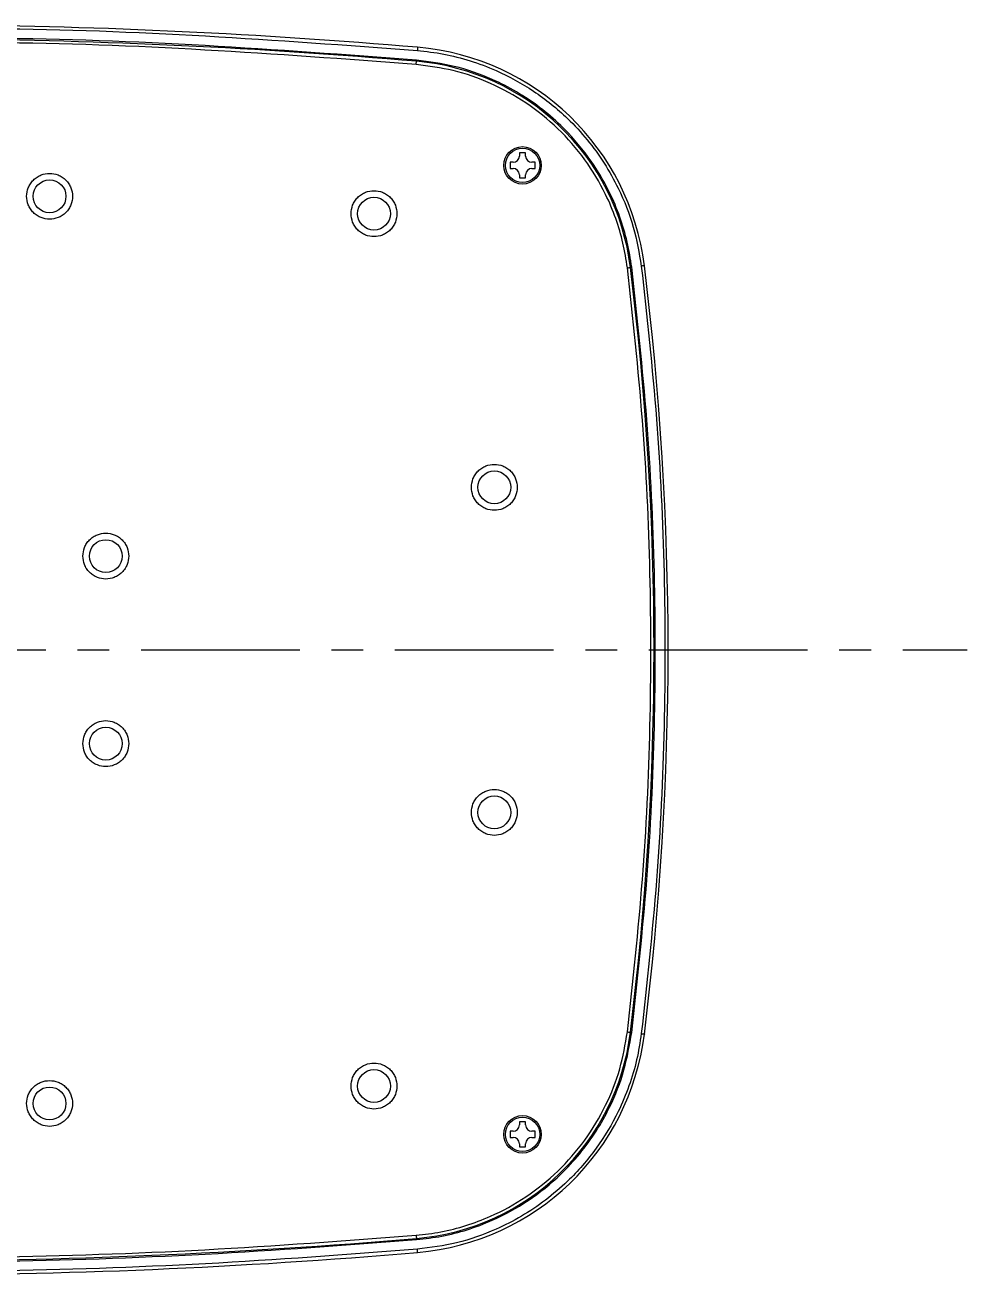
# Model space of a CAD drawing. Header units: millimetres. Extents: x 6110 to 6704, y -2661 to -1821.
# Drawn here: x 6313.47 to 6351.16, y -2022.38 to -1972.39 of the extents above; entities that cross this region are included whole.
import ezdxf

# ---------------------------------------------------------------- set-up
doc = ezdxf.new("R2010")
doc.units = ezdxf.units.MM
doc.header["$LTSCALE"] = 0.1
doc.linetypes.add('CENTERX2', pattern=[101.6, 63.5, -12.7, 12.7, -12.7])
doc.layers.get('0').update_dxf_attribs({"lineweight": 15})
doc.layers.add('CENTER', color=1, linetype='CENTERX2')

msp = doc.modelspace()

# ---------------------------------------------------------------- linework, layer by layer
at = {"linetype": 'Continuous', "lineweight": 25}
for p, q in [((6333.5013, -1977.5071), (6333.2513, -1977.5071)), ((6333.2513, -1977.5071), (6333.2513, -1977.6321)), ((6333.5013, -1977.6321), (6333.5013, -1977.5071)), ((6333.0013, -1977.8821), (6332.8763, -1977.8821)), ((6332.8763, -1977.8821), (6332.8763, -1978.1321)), ((6333.8763, -1977.8821), (6333.7513, -1977.8821)), ((6333.8763, -1978.1321), (6333.8763, -1977.8821)), ((6332.8763, -1978.1321), (6333.0013, -1978.1321)), ((6333.2513, -1978.3821), (6333.2513, -1978.5071)), ((6333.2513, -1978.5071), (6333.5013, -1978.5071)), ((6333.5013, -1978.5071), (6333.5013, -1978.3821)), ((6333.7513, -1978.1321), (6333.8763, -1978.1321)), ((6333.5013, -2016.2571), (6333.2513, -2016.2571)), ((6333.2513, -2016.2571), (6333.2513, -2016.3821)), ((6333.5013, -2016.3821), (6333.5013, -2016.2571)), ((6333.0013, -2016.6321), (6332.8763, -2016.6321)), ((6332.8763, -2016.6321), (6332.8763, -2016.8821)), ((6332.8763, -2016.8821), (6333.0013, -2016.8821)), ((6333.8763, -2016.6321), (6333.7513, -2016.6321)), ((6333.7513, -2016.8821), (6333.8763, -2016.8821)), ((6333.8763, -2016.8821), (6333.8763, -2016.6321)), ((6333.2513, -2017.1321), (6333.2513, -2017.2571)), ((6333.2513, -2017.2571), (6333.5013, -2017.2571)), ((6333.5013, -2017.2571), (6333.5013, -2017.1321))]:
    msp.add_line(p, q, dxfattribs=at)
at = {"linetype": 'Continuous', "lineweight": 25, "flags": 128}
for points in [[(6329.179, -1973.2849), (6329.1788, -1973.2873), (6329.1782, -1973.2944), (6329.1772, -1973.3059), (6329.1759, -1973.3214), (6329.1743, -1973.3403), (6329.1725, -1973.3618), (6329.1705, -1973.3852), (6329.1684, -1973.4095)], [(6329.1206, -1973.9699), (6329.1227, -1973.9456), (6329.1247, -1973.9223), (6329.1265, -1973.9007), (6329.1282, -1973.8819), (6329.1295, -1973.8664), (6329.1304, -1973.8549), (6329.131, -1973.8478), (6329.1313, -1973.8454)], [(6329.1355, -1973.7956), (6329.1347, -1973.8053), (6329.1339, -1973.8146), (6329.1331, -1973.8232), (6329.1325, -1973.8308), (6329.132, -1973.837), (6329.1316, -1973.8416), (6329.1313, -1973.8444), (6329.1313, -1973.8454)], [(6338.2541, -1982.0198), (6338.2517, -1982.0201), (6338.2447, -1982.021), (6338.2332, -1982.0224), (6338.2178, -1982.0243), (6338.199, -1982.0266), (6338.1775, -1982.0293), (6338.1543, -1982.0322), (6338.1301, -1982.0352)], [(6337.5718, -1982.1043), (6337.596, -1982.1013), (6337.6193, -1982.0984), (6337.6408, -1982.0958), (6337.6595, -1982.0934), (6337.675, -1982.0915), (6337.6864, -1982.0901), (6337.6935, -1982.0892), (6337.6959, -1982.0889)], [(6337.7455, -1982.0828), (6337.7358, -1982.084), (6337.7265, -1982.0851), (6337.7179, -1982.0862), (6337.7104, -1982.0871), (6337.7042, -1982.0879), (6337.6997, -1982.0885), (6337.6968, -1982.0888), (6337.6959, -1982.0889)], [(6337.5718, -2012.6598), (6337.596, -2012.6628), (6337.6193, -2012.6657), (6337.6408, -2012.6684), (6337.6595, -2012.6707), (6337.675, -2012.6726), (6337.6864, -2012.674), (6337.6935, -2012.6749), (6337.6959, -2012.6752)], [(6337.7455, -2012.6814), (6337.7358, -2012.6802), (6337.7265, -2012.679), (6337.7179, -2012.678), (6337.7104, -2012.677), (6337.7042, -2012.6763), (6337.6997, -2012.6757), (6337.6968, -2012.6753), (6337.6959, -2012.6752)], [(6338.1301, -2012.729), (6338.1543, -2012.732), (6338.1775, -2012.7349), (6338.199, -2012.7375), (6338.2178, -2012.7399), (6338.2332, -2012.7418), (6338.2447, -2012.7432), (6338.2517, -2012.7441), (6338.2541, -2012.7443)], [(6329.1206, -2020.7942), (6329.1227, -2020.8185), (6329.1247, -2020.8419), (6329.1265, -2020.8634), (6329.1282, -2020.8823), (6329.1295, -2020.8978), (6329.1304, -2020.9093), (6329.131, -2020.9164), (6329.1313, -2020.9188)], [(6329.1355, -2020.9686), (6329.1347, -2020.9589), (6329.1339, -2020.9495), (6329.1331, -2020.9409), (6329.1325, -2020.9334), (6329.132, -2020.9272), (6329.1316, -2020.9226), (6329.1313, -2020.9197), (6329.1313, -2020.9188)], [(6329.179, -2021.4792), (6329.1788, -2021.4769), (6329.1782, -2021.4698), (6329.1772, -2021.4583), (6329.1759, -2021.4428), (6329.1743, -2021.4239), (6329.1725, -2021.4024), (6329.1705, -2021.379), (6329.1684, -2021.3547)]]:
    msp.add_lwpolyline(points, dxfattribs=at)
at = {"linetype": 'Continuous', "lineweight": 25}
for centre, radius in [((6333.3763, -1978.0071), 0.75), ((6333.3763, -1978.0071), 0.6875), ((6314.4517, -1979.2439), 0.6561), ((6327.4331, -1979.9385), 0.6561), ((6332.2479, -1990.8821), 0.6561), ((6316.7017, -1993.6321), 0.6561), ((6316.7017, -2001.1321), 0.6561), ((6332.2479, -2003.8821), 0.6561), ((6327.4331, -2014.8256), 0.6561), ((6314.4517, -2015.5202), 0.6561), ((6333.3763, -2016.7571), 0.75), ((6333.3763, -2016.7571), 0.6875)]:
    msp.add_circle(centre, radius, dxfattribs=at)
for centre, radius, start, end in [((6307.9517, -2222.3821), 250, 85.129194, 89.458547), ((6307.9517, -2222.3821), 249.4375, 85.129194, 89.457326), ((6328.3299, -1983.2488), 10, 7.05939, 85.12919), ((6328.3299, -1983.2488), 9.4375, 7.05939, 85.12919), ((6333.0013, -1977.6321), 0.25, 270, 0), ((6333.7513, -1977.6321), 0.25, 180, 270), ((6333.0013, -1978.3821), 0.25, 0, 90), ((6333.7513, -1978.3821), 0.25, 90, 180), ((6214.2017, -1997.3821), 125, 352.940608, 7.059392), ((6214.2017, -1997.3821), 124.4375, 352.940608, 7.059392), ((6328.3299, -2011.5154), 9.4375, 274.87081, 352.94061), ((6328.3299, -2011.5154), 10, 274.87081, 352.94061), ((6333.0013, -2016.3821), 0.25, 270, 0), ((6333.7513, -2016.3821), 0.25, 180, 270), ((6333.0013, -2017.1321), 0.25, 0, 90), ((6333.7513, -2017.1321), 0.25, 90, 180), ((6307.9517, -1772.3821), 249.4375, 265.129194, 274.870806), ((6307.9517, -1772.3821), 250, 265.129194, 274.870806)]:
    msp.add_arc(centre, radius, start, end, dxfattribs=at)
for points, knots in [([(6310.3142, -1972.5432), (6310.9432, -1972.5415), (6314.4038, -1972.5326), (6320.6953, -1972.7845), (6326.3438, -1973.2011), (6329.1684, -1973.4095)], [0, 0, 0, 0, 0.0999513, 0.5499095, 1, 1, 1, 1]), ([(6329.1355, -1973.7956), (6326.3153, -1973.5875), (6320.6756, -1973.1716), (6314.395, -1972.9201), (6310.941, -1972.929), (6310.3142, -1972.9306)], [0, 0, 0, 0, 0.4501746, 0.9002211, 1, 1, 1, 1]), ([(6329.1206, -1973.9699), (6326.3024, -1973.7621), (6320.6666, -1973.3464), (6314.3911, -1973.0951), (6310.94, -1973.104), (6310.3142, -1973.1056)], [0, 0, 0, 0, 0.4502139, 0.9003005, 1, 1, 1, 1]), ([(6329.1684, -1973.4095), (6329.5207, -1973.4506), (6330.2336, -1973.5337), (6331.2892, -1973.8076), (6332.5135, -1974.2653), (6333.8558, -1975.0036), (6335.0624, -1975.9751), (6335.9825, -1976.9717), (6336.663, -1977.9077), (6337.3088, -1979.0628), (6337.8558, -1980.4372), (6338.04, -1981.5103), (6338.1301, -1982.0352)], [0, 0, 0, 0, 0.0790832, 0.1599965, 0.2426227, 0.3703086, 0.4999847, 0.5864685, 0.6723671, 0.7575313, 0.8814148, 1, 1, 1, 1]), ([(6337.5718, -1982.1043), (6337.5204, -1981.7738), (6337.4164, -1981.105), (6337.1202, -1980.1201), (6336.6449, -1978.9829), (6335.9007, -1977.7444), (6334.8217, -1976.5045), (6333.5411, -1975.4722), (6332.1216, -1974.6964), (6330.6365, -1974.171), (6329.6185, -1974.036), (6329.1206, -1973.9699)], [0, 0, 0, 0, 0.0790974, 0.1600257, 0.2426672, 0.3703769, 0.500077, 0.6297771, 0.7574866, 0.8813932, 1, 1, 1, 1]), ([(6337.7455, -1982.0828), (6337.6931, -1981.746), (6337.5871, -1981.0647), (6337.2854, -1980.0613), (6336.8011, -1978.9027), (6336.0431, -1977.6411), (6335.066, -1976.5183), (6334.0755, -1975.6716), (6333.152, -1975.0526), (6332.0193, -1974.475), (6330.6797, -1974.0002), (6329.6427, -1973.8628), (6329.1355, -1973.7956)], [0, 0, 0, 0, 0.0790832, 0.1599967, 0.2426227, 0.3703092, 0.499985, 0.586469, 0.6723672, 0.757532, 0.8814157, 1, 1, 1, 1]), ([(6314.4517, -1980.1625), (6314.3362, -1980.1502), (6314.1584, -1980.1314), (6313.9445, -1980.0168), (6313.7975, -1979.8983), (6313.6782, -1979.7511), (6313.5673, -1979.5373), (6313.511, -1979.2439), (6313.5673, -1978.9506), (6313.6782, -1978.7368), (6313.7975, -1978.5896), (6313.9445, -1978.4711), (6314.1584, -1978.3565), (6314.3362, -1978.3377), (6314.4517, -1978.3254)], [0, 0, 0, 0, 0.1197282, 0.184181, 0.2499994, 0.3158177, 0.3802717, 0.4999994, 0.6197271, 0.6841812, 0.7499995, 0.8158195, 0.8802723, 1, 1, 1, 1]), ([(6314.4517, -1978.3254), (6314.5672, -1978.3377), (6314.745, -1978.3565), (6314.9589, -1978.4711), (6315.1059, -1978.5896), (6315.2252, -1978.7368), (6315.3361, -1978.9506), (6315.3925, -1979.2439), (6315.3361, -1979.5373), (6315.2252, -1979.7511), (6315.1059, -1979.8983), (6314.9589, -1980.0168), (6314.745, -1980.1314), (6314.5672, -1980.1502), (6314.4517, -1980.1625)], [0, 0, 0, 0, 0.11972761, 0.18418039, 0.25000029, 0.31582019, 0.38027296, 0.50000057, 0.61972819, 0.68418096, 0.75000086, 0.81581913, 0.8802719, 1, 1, 1, 1]), ([(6326.5146, -1979.9385), (6326.5268, -1979.823), (6326.5457, -1979.6452), (6326.6603, -1979.4313), (6326.7788, -1979.2844), (6326.926, -1979.1651), (6327.1398, -1979.0541), (6327.4331, -1978.9978), (6327.7264, -1979.0541), (6327.9403, -1979.1651), (6328.0875, -1979.2844), (6328.206, -1979.4313), (6328.3205, -1979.6452), (6328.3394, -1979.823), (6328.3517, -1979.9385)], [0, 0, 0, 0, 0.1197281, 0.18418087, 0.24999914, 0.31581904, 0.38027181, 0.49999943, 0.61972704, 0.68417981, 0.74999971, 0.81581961, 0.88027239, 1, 1, 1, 1]), ([(6328.3517, -1979.9385), (6328.3394, -1980.0541), (6328.3205, -1980.2318), (6328.206, -1980.4457), (6328.0875, -1980.5927), (6327.9403, -1980.712), (6327.7264, -1980.823), (6327.4331, -1980.8793), (6327.1398, -1980.823), (6326.926, -1980.712), (6326.7788, -1980.5927), (6326.6603, -1980.4457), (6326.5457, -1980.2318), (6326.5268, -1980.0541), (6326.5146, -1979.9385)], [0, 0, 0, 0, 0.1197277, 0.1841805, 0.2500005, 0.3158188, 0.3802729, 0.5000006, 0.6197283, 0.6841823, 0.7500006, 0.815819, 0.8802718, 1, 1, 1, 1]), ([(6338.1301, -1982.0352), (6338.3529, -1984.0726), (6338.799, -1988.1505), (6339.0867, -1994.3025), (6339.0867, -2000.4616), (6338.799, -2006.6136), (6338.3529, -2010.6915), (6338.1301, -2012.729)], [0, 0, 0, 0, 0.1998018, 0.399899, 0.6000964, 0.8001965, 1, 1, 1, 1]), ([(6337.5718, -2012.6598), (6337.7937, -2010.6316), (6338.2378, -2006.5721), (6338.5242, -2000.4478), (6338.5242, -1994.3164), (6338.2378, -1988.1922), (6337.7937, -1984.1326), (6337.5718, -1982.1043)], [0, 0, 0, 0, 0.19980178, 0.39989893, 0.60009645, 0.80019676, 1, 1, 1, 1]), ([(6337.7455, -2012.6814), (6337.9677, -2010.6502), (6338.4124, -2006.585), (6338.6992, -2000.4521), (6338.6992, -1994.3121), (6338.4124, -1988.1792), (6337.9677, -1984.1139), (6337.7455, -1982.0828)], [0, 0, 0, 0, 0.199802, 0.3998993, 0.6000968, 0.800197, 1, 1, 1, 1]), ([(6331.3293, -1990.8821), (6331.3416, -1990.7665), (6331.3605, -1990.5888), (6331.475, -1990.3749), (6331.5936, -1990.2279), (6331.7407, -1990.1086), (6331.9546, -1989.9977), (6332.2479, -1989.9413), (6332.5412, -1989.9977), (6332.755, -1990.1086), (6332.9022, -1990.2279), (6333.0208, -1990.3749), (6333.1353, -1990.5888), (6333.1542, -1990.7665), (6333.1664, -1990.8821)], [0, 0, 0, 0, 0.1197278, 0.1841807, 0.2500007, 0.3158191, 0.3802719, 0.5000002, 0.6197285, 0.6841814, 0.7499998, 0.8158181, 0.8802722, 1, 1, 1, 1]), ([(6333.1664, -1990.8821), (6333.1542, -1990.9976), (6333.1353, -1991.1754), (6333.0208, -1991.3893), (6332.9022, -1991.5362), (6332.7551, -1991.6556), (6332.5412, -1991.7665), (6332.2479, -1991.8228), (6331.9546, -1991.7665), (6331.7407, -1991.6556), (6331.5936, -1991.5362), (6331.475, -1991.3893), (6331.3605, -1991.1754), (6331.3416, -1990.9976), (6331.3293, -1990.8821)], [0, 0, 0, 0, 0.1197275, 0.1841814, 0.2499997, 0.3158195, 0.3802722, 0.4999998, 0.6197273, 0.68418, 0.7499999, 0.8158197, 0.8802725, 1, 1, 1, 1]), ([(6315.7831, -1993.6321), (6315.7954, -1993.5165), (6315.8143, -1993.3388), (6315.9288, -1993.1249), (6316.0474, -1992.9779), (6316.1945, -1992.8586), (6316.4084, -1992.7476), (6316.7017, -1992.6913), (6316.995, -1992.7476), (6317.2089, -1992.8586), (6317.356, -1992.9779), (6317.4746, -1993.1249), (6317.5891, -1993.3388), (6317.608, -1993.5165), (6317.6203, -1993.6321)], [0, 0, 0, 0, 0.1197275, 0.1841803, 0.2500001, 0.31582, 0.3802727, 0.5000002, 0.6197278, 0.6841805, 0.7500003, 0.8158186, 0.8802725, 1, 1, 1, 1]), ([(6317.6203, -1993.6321), (6317.608, -1993.7476), (6317.5891, -1993.9254), (6317.4746, -1994.1393), (6317.356, -1994.2862), (6317.2089, -1994.4056), (6316.995, -1994.5165), (6316.7017, -1994.5728), (6316.4084, -1994.5165), (6316.1945, -1994.4056), (6316.0474, -1994.2862), (6315.9288, -1994.1393), (6315.8143, -1993.9254), (6315.7954, -1993.7476), (6315.7831, -1993.6321)], [0, 0, 0, 0, 0.1197275, 0.1841814, 0.2499997, 0.3158195, 0.3802722, 0.4999998, 0.6197273, 0.68418, 0.7499999, 0.8158197, 0.8802725, 1, 1, 1, 1]), ([(6315.7831, -2001.1321), (6315.7954, -2001.0165), (6315.8143, -2000.8388), (6315.9288, -2000.6249), (6316.0474, -2000.4779), (6316.1945, -2000.3586), (6316.4084, -2000.2476), (6316.7017, -2000.1913), (6316.995, -2000.2476), (6317.2089, -2000.3586), (6317.356, -2000.4779), (6317.4746, -2000.6249), (6317.5891, -2000.8388), (6317.608, -2001.0165), (6317.6203, -2001.1321)], [0, 0, 0, 0, 0.1197275, 0.1841803, 0.2500001, 0.31582, 0.3802727, 0.5000002, 0.6197278, 0.6841805, 0.7500003, 0.8158186, 0.8802725, 1, 1, 1, 1]), ([(6317.6203, -2001.1321), (6317.608, -2001.2476), (6317.5891, -2001.4254), (6317.4746, -2001.6393), (6317.356, -2001.7862), (6317.2089, -2001.9055), (6316.995, -2002.0165), (6316.7017, -2002.0728), (6316.4084, -2002.0165), (6316.1945, -2001.9055), (6316.0474, -2001.7862), (6315.9288, -2001.6393), (6315.8143, -2001.4254), (6315.7954, -2001.2476), (6315.7831, -2001.1321)], [0, 0, 0, 0, 0.1197276, 0.1841816, 0.2499999, 0.3158182, 0.3802721, 0.4999998, 0.6197274, 0.6841814, 0.7499997, 0.8158196, 0.8802724, 1, 1, 1, 1]), ([(6331.3293, -2003.8821), (6331.3416, -2003.7665), (6331.3605, -2003.5888), (6331.475, -2003.3749), (6331.5936, -2003.2279), (6331.7407, -2003.1086), (6331.9546, -2002.9977), (6332.2479, -2002.9413), (6332.5412, -2002.9977), (6332.7551, -2003.1086), (6332.9022, -2003.2279), (6333.0208, -2003.3749), (6333.1353, -2003.5888), (6333.1542, -2003.7665), (6333.1664, -2003.8821)], [0, 0, 0, 0, 0.11973, 0.1841804, 0.2500002, 0.3158201, 0.3802727, 0.5000002, 0.6197277, 0.6841804, 0.7500002, 0.8158184, 0.88027, 1, 1, 1, 1]), ([(6333.1664, -2003.8821), (6333.1542, -2003.9976), (6333.1353, -2004.1754), (6333.0208, -2004.3893), (6332.9022, -2004.5362), (6332.755, -2004.6556), (6332.5412, -2004.7665), (6332.2479, -2004.8228), (6331.9546, -2004.7665), (6331.7407, -2004.6556), (6331.5936, -2004.5362), (6331.475, -2004.3893), (6331.3605, -2004.1754), (6331.3416, -2003.9976), (6331.3293, -2003.8821)], [0, 0, 0, 0, 0.1197279, 0.1841797, 0.2500001, 0.3158185, 0.3802714, 0.4999998, 0.6197281, 0.6841811, 0.7499995, 0.8158215, 0.8802721, 1, 1, 1, 1]), ([(6329.1206, -2020.7942), (6329.4529, -2020.7555), (6330.1251, -2020.677), (6331.1207, -2020.4187), (6332.2752, -2019.9872), (6333.5412, -2019.2909), (6334.8213, -2018.2599), (6335.9018, -2017.0197), (6336.7312, -2015.6309), (6337.313, -2014.1669), (6337.4868, -2013.1548), (6337.5718, -2012.6598)], [0, 0, 0, 0, 0.0790977, 0.1600261, 0.2426675, 0.3703769, 0.500077, 0.6297765, 0.7574862, 0.8813927, 1, 1, 1, 1]), ([(6329.1355, -2020.9686), (6329.474, -2020.9291), (6330.1589, -2020.8492), (6331.1731, -2020.5861), (6332.3493, -2020.1464), (6333.6389, -2019.437), (6334.7983, -2018.5036), (6335.6822, -2017.5461), (6336.336, -2016.6469), (6336.9565, -2015.5371), (6337.482, -2014.2167), (6337.659, -2013.1856), (6337.7455, -2012.6814)], [0, 0, 0, 0, 0.07908293, 0.1599962, 0.24262248, 0.37030931, 0.49998473, 0.58646899, 0.67236779, 0.75753161, 0.88141523, 1, 1, 1, 1]), ([(6338.1301, -2012.729), (6338.0755, -2013.0795), (6337.9652, -2013.7886), (6337.6512, -2014.8331), (6337.1471, -2016.039), (6336.3581, -2017.3521), (6335.3412, -2018.5207), (6334.3102, -2019.4021), (6333.3489, -2020.0464), (6332.17, -2020.6475), (6330.7757, -2021.1417), (6329.6963, -2021.2847), (6329.1684, -2021.3547)], [0, 0, 0, 0, 0.0790822, 0.1599961, 0.2426226, 0.3703089, 0.4999844, 0.5864686, 0.6723674, 0.7575314, 0.8814151, 1, 1, 1, 1]), ([(6326.5146, -2014.8256), (6326.5268, -2014.7101), (6326.5457, -2014.5323), (6326.6603, -2014.3184), (6326.7788, -2014.1715), (6326.926, -2014.0522), (6327.1398, -2013.9412), (6327.4331, -2013.8849), (6327.7264, -2013.9412), (6327.9403, -2014.0522), (6328.0875, -2014.1715), (6328.206, -2014.3184), (6328.3206, -2014.5323), (6328.3394, -2014.7101), (6328.3517, -2014.8256)], [0, 0, 0, 0, 0.1197309, 0.1841815, 0.2500019, 0.3158187, 0.3802716, 0.4999994, 0.6197273, 0.6841802, 0.749997, 0.815819, 0.8802696, 1, 1, 1, 1]), ([(6314.4517, -2016.4388), (6314.3362, -2016.4265), (6314.1584, -2016.4076), (6313.9445, -2016.2931), (6313.7975, -2016.1745), (6313.6782, -2016.0274), (6313.5673, -2015.8135), (6313.511, -2015.5202), (6313.5673, -2015.2269), (6313.6782, -2015.0131), (6313.7975, -2014.8659), (6313.9445, -2014.7473), (6314.1584, -2014.6328), (6314.3362, -2014.6139), (6314.4517, -2014.6016)], [0, 0, 0, 0, 0.1197277, 0.1841804, 0.2500004, 0.3158207, 0.3802723, 0.4999975, 0.6197277, 0.6841793, 0.7499996, 0.8158196, 0.8802723, 1, 1, 1, 1]), ([(6314.4517, -2014.6016), (6314.5672, -2014.6139), (6314.745, -2014.6328), (6314.9589, -2014.7473), (6315.1059, -2014.8659), (6315.2252, -2015.013), (6315.3361, -2015.2269), (6315.3925, -2015.5202), (6315.3361, -2015.8135), (6315.2252, -2016.0274), (6315.1059, -2016.1745), (6314.9589, -2016.2931), (6314.745, -2016.4076), (6314.5672, -2016.4265), (6314.4517, -2016.4388)], [0, 0, 0, 0, 0.1197275, 0.1841803, 0.2500001, 0.315822, 0.3802725, 0.5000025, 0.6197275, 0.684178, 0.7499999, 0.8158197, 0.8802725, 1, 1, 1, 1]), ([(6328.3517, -2014.8256), (6328.3394, -2014.9412), (6328.3206, -2015.1189), (6328.206, -2015.3328), (6328.0875, -2015.4798), (6327.9403, -2015.5991), (6327.7264, -2015.71), (6327.4331, -2015.7664), (6327.1398, -2015.71), (6326.926, -2015.5991), (6326.7788, -2015.4798), (6326.6603, -2015.3328), (6326.5457, -2015.1189), (6326.5268, -2014.9412), (6326.5146, -2014.8256)], [0, 0, 0, 0, 0.1197306, 0.1841813, 0.2499994, 0.3158195, 0.3802725, 0.5000006, 0.6197286, 0.6841816, 0.7500017, 0.8158182, 0.8802689, 1, 1, 1, 1]), ([(6286.7679, -2020.9686), (6289.5882, -2021.181), (6295.2278, -2021.6058), (6303.7098, -2021.8791), (6312.1936, -2021.8791), (6320.6755, -2021.6059), (6326.3152, -2021.181), (6329.1355, -2020.9686)], [0, 0, 0, 0, 0.2000137, 0.3999706, 0.6000284, 0.7999847, 1, 1, 1, 1]), ([(6286.7828, -2020.7942), (6289.601, -2021.0065), (6295.2368, -2021.431), (6303.7128, -2021.7041), (6312.1906, -2021.7041), (6320.6666, -2021.431), (6326.3024, -2021.0065), (6329.1206, -2020.7942)], [0, 0, 0, 0, 0.20001375, 0.39997057, 0.60002855, 0.79998485, 1, 1, 1, 1]), ([(6329.1684, -2021.3547), (6326.3438, -2021.5675), (6320.6953, -2021.9929), (6312.2002, -2022.2666), (6303.7032, -2022.2666), (6295.2081, -2021.9929), (6289.5597, -2021.5675), (6286.735, -2021.3547)], [0, 0, 0, 0, 0.2000137, 0.3999706, 0.6000285, 0.7999847, 1, 1, 1, 1])]:
    msp.add_open_spline(points, degree=3, knots=knots, dxfattribs=at)
at = {"layer": 'CENTER'}
msp.add_line((6307.9517, -1997.3821), (6351.163, -1997.3821), dxfattribs=at)

doc.saveas('drawing.dxf')
